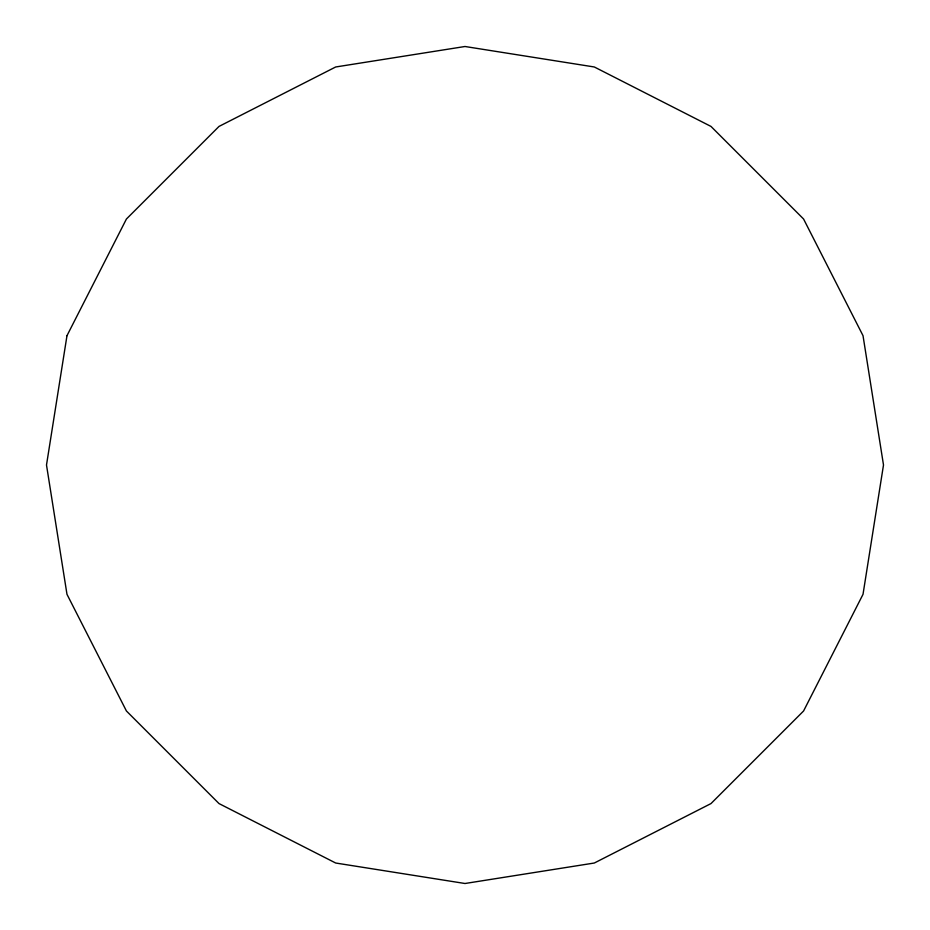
<?xml version="1.0" encoding="UTF-8"?>
<svg xmlns="http://www.w3.org/2000/svg" width="930" height="930" viewBox="0 0 930 930"><rect width="100%" height="100%" fill="white"/><g stroke="black" fill="none" stroke-linecap="round" stroke-linejoin="round"><path stroke-width="1.4" d="M66.983 335.672L46.5 465L66.983 594.328L126.422 710.985L219.015 803.578L335.672 863.017L465 883.5L594.328 863.017L710.985 803.578L803.578 710.985L863.017 594.328L883.5 465L863.017 335.672L803.578 219.015L710.985 126.422L594.328 66.983L465 46.5L335.672 66.983L219.015 126.422L126.422 219.015L66.983 335.672"/></g></svg>
